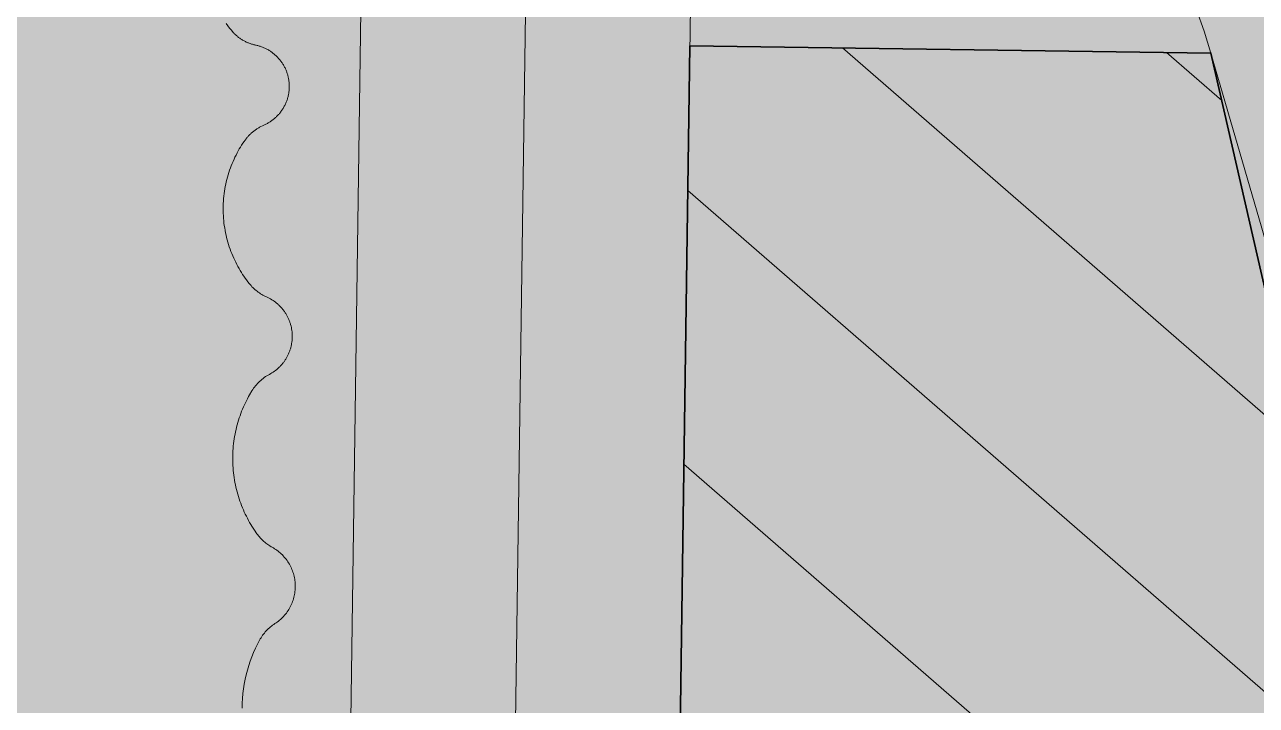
# Model space of a CAD drawing. Header units: millimetres. Extents: x 833941507 to 1669051331, y 817666127 to 1636299673.
# Drawn here: x 834547841.7 to 834548215.6, y 817988460.1 to 817988666.8 of the extents above; entities that cross this region are included whole.
import ezdxf

# ---------------------------------------------------------------- set-up
doc = ezdxf.new("R2010")
doc.units = ezdxf.units.MM
doc.header["$LTSCALE"] = 3
for name, color, linetype, lineweight in [('Hatch (LTC&CB)', 252, 'Continuous', 35), ('UAJ-22INWA', 6, 'Continuous', 35), ('UAJ-22INWA-h', 251, 'Continuous', 9), ('UAJ-23FLOR-h', 251, 'Continuous', 9), ('UAJ-42INFI', 1, 'Continuous', 18), ('UAJ-42INFI-h', 251, 'Continuous', 9)]:
    doc.layers.add(name, color=color, linetype=linetype, lineweight=lineweight)
doc.layers.add('UAJ-00XREF', color=7, linetype='Continuous')

# ---------------------------------------------------------------- blocks, each defined once
blk = doc.blocks.new('GBP-LTC-LB01')
at = {"layer": 'UAJ-23FLOR-h'}
h = blk.add_hatch(dxfattribs=at)
h.set_pattern_fill('EARTH,_O', color=256, scale=180, angle=45)
h.set_pattern_definition([(48.9989, (834576001.8, 818046085.3), (-112.727, 1612.5107), [1143, -1143]), (48.9989, (834575678.3, 818046366.6), (-112.727, 1612.5107), [1143, -1143]), (48.9989, (834575354.8, 818046647.8), (-112.727, 1612.5107), [1143, -1143]), (138.9989, (834575340.7, 818046849.3), (-1612.5107, -112.727), [1143, -1143]), (138.9989, (834575621.9, 818047172.8), (-1612.5107, -112.727), [1143, -1143]), (138.9989, (834575903.1, 818047496.3), (-1612.5107, -112.727), [1143, -1143])])
h.paths.add_polyline_path([(834572173.05, 818200349.17), (834310583.74, 818182062.08), (834331502.24, 817882831.69), (834364939.69, 817885169.23), (834473095.7, 818011283.6), (834480533.7, 818020120.4), (834485095.05, 818025709.55), (834491375.7, 818033619), (834497063.4, 818041013), (834493145.8, 818043678.7), (834512788.5, 818074029.25), (834518712.45, 818083675.25), (834526231.3, 818096325.1), (834534646.05, 818111073.05), (834545956, 818131981.3), (834557204.6, 818154198.8), (834564040, 818168496.8), (834570941.16, 818183576.43), (834578367.8, 818200696.3)])
h.paths.add_polyline_path([(834382131.31, 817956469.98), (834418268.73, 817958996.07), (834422062.41, 817963855.9), (834428403.04, 817964299.38), (834467239.2, 818010695.58), (834466445.21, 818021738.79), (834476097.72, 818035709.03), (834485267.1, 818048983.2), (834487014.89, 818051460.43), (834497268.33, 818067303.42), (834492893.38, 818129890.09), (834448056.59, 818126755.66), (834416896.58, 818105052.11), (834382061.37, 818080788.99), (834386167.45, 818022059.16), (834377588.38, 818021459.47)], flags=16)
edge = h.paths.add_edge_path(flags=16)
edge.add_line((834540292.29, 818142076.07), (834533466.32, 818141614.13))
edge.add_line((834533466.32, 818141614.13), (834523258.01, 818143862.71))
edge.add_line((834523258.01, 818143862.71), (834525896.87, 818155838.93))
edge.add_arc((834558382.43, 818267025.45), 115835.02, 237.2183981, 253.7131266, ccw=False)
edge.add_line((834495664.92, 818169638.25), (834498267.59, 818132356.98))
edge.add_line((834498267.59, 818132356.98), (834496346.42, 818130135.01))
edge.add_line((834496346.42, 818130135.01), (834492879.88, 818129892.67))
edge.add_line((834492879.88, 818129892.67), (834494229.58, 818110587.62))
edge.add_line((834494229.58, 818110587.62), (834496326.13, 818110708.38))
edge.add_line((834496326.13, 818110708.38), (834498420.21, 818080753.55))
edge.add_line((834498420.21, 818080753.55), (834498046.12, 818080727.4))
edge.add_line((834498046.12, 818080727.4), (834498254.52, 818077746.38))
edge.add_line((834498254.52, 818077746.38), (834503061.09, 818078082.4))
edge.add_line((834503061.09, 818078082.4), (834504979.52, 818081212.1))
edge.add_line((834504979.52, 818081212.1), (834509429.02, 818088470.93))
edge.add_line((834509429.02, 818088470.93), (834515217.16, 818097913.59))
edge.add_line((834515217.16, 818097913.59), (834526067.43, 818116415.54))
edge.add_line((834526067.43, 818116415.54), (834532489.2, 818127888.68))
edge.add_line((834532489.2, 818127888.68), (834534830.9, 818132146.3))
edge.add_line((834534830.9, 818132146.3), (834540292.29, 818142076.07))
h = blk.add_hatch(dxfattribs=at)
h.set_pattern_fill('EARTH,_O', color=256, scale=180, angle=45)
h.set_pattern_definition([(45.0000001, (-1082349.7, 54794.9), (-3e-06, 1616.4461018), [1143, -1143]), (45.0000001, (-1082652.8, 55098), (-3e-06, 1616.4461018), [1143, -1143]), (45.0000001, (-1082955.9, 55401.1), (-3e-06, 1616.4461018), [1143, -1143]), (135.0000001, (-1082955.9, 55603.1), (-1616.4461018, -3e-06), [1143, -1143]), (135.0000001, (-1082652.8, 55906.2), (-1616.4461018, -3e-06), [1143, -1143]), (135.0000001, (-1082349.7, 56209.3), (-1616.4461018, -3e-06), [1143, -1143])])
h.paths.add_polyline_path([(834669469.25, 818015499.17), (834651080.82, 818014213.79), (834651091.33, 818014066.03), (834669479.76, 818015351.52)], flags=16)
edge = h.paths.add_edge_path()
edge.add_arc((834611763.61, 818123015.07), 22001.28, 94.000719, 118.688683)
edge.add_line((834601201.89, 818142315.5), (834593918.34, 818141228.38))
edge.add_arc((834611768.4, 818123014.03), 25502.69, 93.997159, 134.421275, ccw=False)
edge.add_line((834609990.68, 818148454.69), (834618164.36, 818149025.84))
edge.add_line((834618164.36, 818149025.84), (834618408.29, 818145534.91))
edge.add_line((834618408.29, 818145534.91), (834616365.41, 818145392.16))
edge.add_line((834616365.41, 818145392.16), (834616609.39, 818141900.69))
edge.add_line((834616609.39, 818141900.69), (834611621.55, 818141552.15))
edge.add_line((834611621.55, 818141552.15), (834611377.61, 818145043.07))
edge.add_line((834611377.61, 818145043.07), (834610228.61, 818144962.74))
h.paths.add_polyline_path([(834673232.94, 818197365.88), (834607546.49, 818192773.89), (834599172.5, 818174435.3), (834588349.1, 818152374.5), (834578621.55, 818133890.65), (834568418.3, 818115665.3), (834556456.7, 818095618.3), (834546606.4, 818080041.6), (834532219.3, 818058623.75), (834523692.15, 818046595.75), (834515683.5, 818035708.5), (834508244.2, 818025929.9), (834500656.3, 818016266.1), (834489786.8, 818002934.1), (834483448.3, 817995421.3), (834478637.6, 817989841.7), (834458453.75, 817967379.3), (834441506.5, 817949096.36), (834383075.75, 817886437.08), (834482026.69, 817893354.51), (834551919.04, 817920008.6), (834634905.13, 817930637.13), (834634023, 817939309.35), (834633770.07, 817941795.89), (834633577.69, 817943687.02), (834508697.04, 817930983.61), (834507053.46, 817930191.44), (834506409.46, 817939426.96), (834507656.94, 817945566.73), (834503417.08, 818006767.03), (834503064.37, 818011762.67), (834514052.91, 818025791.94), (834520784.65, 818034889.35), (834526318.86, 818042436.94), (834532381.69, 818050705.63), (834536345.72, 818056472.68), (834542258.41, 818065225.62), (834550405.86, 818077286.91), (834561579, 818095001.96), (834574522.66, 818117080.03), (834587768.88, 818140310.21), (834609774.13, 818143594.98), (834610001.97, 818140335.89), (834634252.54, 818142031.47), (834636806.9, 818105492.47), (834642791.48, 818105913.75), (834646278.56, 818056032.58), (834640293.17, 818055614.16), (834643382.34, 818011424.91), (834641138.41, 818011267.96), (834645775.78, 817944927.87), (834639048.36, 817944243.52), (834640362.12, 817931328.11), (834651070.39, 817932706.91), (834650587.67, 817936476.13), (834685105.74, 817940896.86), (834685588.46, 817937127.64), (834691373.79, 817937868.57)])
blk = doc.blocks.new('inf_010')
at = {"layer": 'UAJ-42INFI'}
blk.add_lwpolyline([(889560545.66, 757797707.38), (889560545.79, 757797708.85), (889560545.96, 757797710.31), (889560546.19, 757797711.76), (889560546.47, 757797713.2), (889560546.79, 757797714.62), (889560547.16, 757797716.03), (889560547.58, 757797717.41), (889560548.04, 757797718.78), (889560548.54, 757797720.12), (889560549.08, 757797721.44), (889560549.67, 757797722.73), (889560550.29, 757797723.99), (889560550.95, 757797725.23), (889560551.64, 757797726.43), (889560552.37, 757797727.59), (889560552.6, 757797727.95), (889560552.85, 757797728.3), (889560553.11, 757797728.65), (889560553.39, 757797728.98), (889560553.67, 757797729.31), (889560553.96, 757797729.63), (889560554.26, 757797729.94), (889560554.58, 757797730.24), (889560554.9, 757797730.53), (889560555.23, 757797730.82), (889560555.57, 757797731.09), (889560555.91, 757797731.35), (889560556.27, 757797731.6), (889560556.63, 757797731.83), (889560556.99, 757797732.06), (889560557.37, 757797732.27), (889560557.73, 757797732.48), (889560558.09, 757797732.7), (889560558.44, 757797732.93), (889560558.79, 757797733.18), (889560559.13, 757797733.44), (889560559.47, 757797733.71), (889560559.8, 757797733.99), (889560560.12, 757797734.29), (889560560.44, 757797734.6), (889560560.74, 757797734.92), (889560561.04, 757797735.24), (889560561.32, 757797735.58), (889560561.59, 757797735.93), (889560561.86, 757797736.29), (889560562.11, 757797736.66), (889560562.35, 757797737.04), (889560562.57, 757797737.42), (889560562.79, 757797737.81), (889560562.99, 757797738.21), (889560563.17, 757797738.61), (889560563.35, 757797739.02), (889560563.51, 757797739.43), (889560563.65, 757797739.85), (889560563.78, 757797740.27), (889560563.9, 757797740.69), (889560564, 757797741.11), (889560564.09, 757797741.53), (889560564.17, 757797741.96), (889560564.23, 757797742.38), (889560564.27, 757797742.8), (889560564.31, 757797743.22), (889560564.33, 757797743.64), (889560564.34, 757797744.06), (889560564.33, 757797744.48), (889560564.31, 757797744.9), (889560564.28, 757797745.33), (889560564.23, 757797745.76), (889560564.17, 757797746.19), (889560564.1, 757797746.61), (889560564.01, 757797747.04), (889560563.91, 757797747.47), (889560563.79, 757797747.89), (889560563.66, 757797748.32), (889560563.51, 757797748.73), (889560563.35, 757797749.15), (889560563.18, 757797749.56), (889560562.99, 757797749.96), (889560562.79, 757797750.36), (889560562.58, 757797750.75), (889560562.35, 757797751.13), (889560562.12, 757797751.51), (889560561.87, 757797751.88), (889560561.6, 757797752.24), (889560561.33, 757797752.58), (889560561.05, 757797752.92), (889560560.76, 757797753.25), (889560560.46, 757797753.57), (889560560.15, 757797753.87), (889560559.83, 757797754.16), (889560559.5, 757797754.45), (889560559.17, 757797754.71), (889560558.83, 757797754.97), (889560558.49, 757797755.22), (889560558.14, 757797755.45), (889560557.82, 757797755.66), (889560557.5, 757797755.89), (889560557.19, 757797756.12), (889560556.89, 757797756.36), (889560556.59, 757797756.61), (889560556.29, 757797756.87), (889560556.01, 757797757.14), (889560555.73, 757797757.41), (889560555.46, 757797757.69), (889560555.2, 757797757.98), (889560554.95, 757797758.28), (889560554.7, 757797758.58), (889560554.47, 757797758.89), (889560554.24, 757797759.21), (889560554.02, 757797759.53), (889560553.81, 757797759.86), (889560553.12, 757797761.03), (889560552.78, 757797761.63), (889560552.45, 757797762.24), (889560552.14, 757797762.86), (889560551.83, 757797763.48), (889560551.53, 757797764.12), (889560551.24, 757797764.76), (889560550.97, 757797765.41), (889560550.7, 757797766.07), (889560550.44, 757797766.73), (889560550.2, 757797767.4), (889560549.97, 757797768.08), (889560549.75, 757797768.76), (889560549.54, 757797769.45), (889560549.34, 757797770.15), (889560549.16, 757797770.85), (889560548.99, 757797771.56), (889560548.83, 757797772.27), (889560548.68, 757797772.99), (889560548.55, 757797773.71), (889560548.43, 757797774.43), (889560548.32, 757797775.16), (889560548.23, 757797775.89), (889560548.15, 757797776.62), (889560548.08, 757797777.36), (889560548.03, 757797778.09), (889560548, 757797778.83), (889560547.97, 757797779.57), (889560547.96, 757797780.31), (889560547.97, 757797781.05), (889560547.98, 757797781.8), (889560548.02, 757797782.54), (889560548.06, 757797783.28), (889560548.12, 757797784.01), (889560548.2, 757797784.75), (889560548.29, 757797785.49), (889560548.39, 757797786.22), (889560548.5, 757797786.95), (889560548.63, 757797787.67), (889560548.77, 757797788.39), (889560548.93, 757797789.11), (889560549.1, 757797789.83), (889560549.28, 757797790.54), (889560549.48, 757797791.24), (889560549.68, 757797791.94), (889560549.9, 757797792.63), (889560550.13, 757797793.32), (889560550.38, 757797794), (889560550.63, 757797794.68), (889560550.9, 757797795.34), (889560551.18, 757797796.01), (889560551.47, 757797796.66), (889560551.77, 757797797.3), (889560552.08, 757797797.94), (889560552.4, 757797798.57), (889560552.73, 757797799.19), (889560553.07, 757797799.8), (889560553.42, 757797800.41), (889560553.78, 757797801), (889560554.15, 757797801.59), (889560554.52, 757797802.16), (889560555.3, 757797803.28), (889560555.57, 757797803.65), (889560555.86, 757797804.01), (889560556.16, 757797804.36), (889560556.47, 757797804.71), (889560556.79, 757797805.04), (889560557.13, 757797805.36), (889560557.47, 757797805.67), (889560557.83, 757797805.97), (889560558.19, 757797806.26), (889560558.57, 757797806.54), (889560558.95, 757797806.8), (889560559.34, 757797807.05), (889560559.74, 757797807.29), (889560560.15, 757797807.51), (889560560.56, 757797807.72), (889560560.97, 757797807.91), (889560561.37, 757797808.09), (889560561.76, 757797808.29), (889560562.15, 757797808.51), (889560562.53, 757797808.74), (889560562.91, 757797808.98), (889560563.28, 757797809.24), (889560563.65, 757797809.51), (889560563.83, 757797809.65), (889560564, 757797809.8), (889560564.18, 757797809.95), (889560564.35, 757797810.1), (889560564.52, 757797810.25), (889560564.69, 757797810.41), (889560564.86, 757797810.57), (889560565.02, 757797810.74), (889560565.18, 757797810.91), (889560565.34, 757797811.08), (889560565.5, 757797811.25), (889560565.65, 757797811.43), (889560565.8, 757797811.61), (889560565.94, 757797811.79), (889560566.09, 757797811.98), (889560566.23, 757797812.17), (889560566.36, 757797812.36), (889560566.49, 757797812.55), (889560566.62, 757797812.75), (889560566.75, 757797812.95), (889560566.87, 757797813.15), (889560566.99, 757797813.35), (889560567.1, 757797813.55), (889560567.21, 757797813.76), (889560567.32, 757797813.97), (889560567.42, 757797814.18), (889560567.52, 757797814.39), (889560567.62, 757797814.6), (889560567.71, 757797814.81), (889560567.8, 757797815.03), (889560567.88, 757797815.24), (889560567.96, 757797815.46), (889560568.04, 757797815.68), (889560568.11, 757797815.9), (889560568.18, 757797816.12), (889560568.24, 757797816.34), (889560568.35, 757797816.78), (889560568.45, 757797817.22), (889560568.54, 757797817.66), (889560568.6, 757797818.1), (889560568.66, 757797818.54), (889560568.69, 757797818.98), (889560568.71, 757797819.42), (889560568.72, 757797819.85), (889560568.71, 757797820.29), (889560568.69, 757797820.73), (889560568.65, 757797821.18), (889560568.6, 757797821.62), (889560568.53, 757797822.07), (889560568.45, 757797822.52), (889560568.4, 757797822.74), (889560568.34, 757797822.97), (889560568.29, 757797823.19), (889560568.23, 757797823.41), (889560568.16, 757797823.63), (889560568.09, 757797823.85), (889560568.02, 757797824.07), (889560567.94, 757797824.29), (889560567.86, 757797824.51), (889560567.78, 757797824.73), (889560567.69, 757797824.95), (889560567.6, 757797825.16), (889560567.5, 757797825.37), (889560567.4, 757797825.58), (889560567.29, 757797825.79), (889560567.18, 757797826), (889560567.07, 757797826.21), (889560566.96, 757797826.41), (889560566.84, 757797826.61), (889560566.71, 757797826.81), (889560566.59, 757797827.01), (889560566.46, 757797827.2), (889560566.32, 757797827.4), (889560566.19, 757797827.59), (889560566.05, 757797827.77), (889560565.9, 757797827.96), (889560565.76, 757797828.14), (889560565.61, 757797828.32), (889560565.46, 757797828.49), (889560565.3, 757797828.67), (889560565.15, 757797828.84), (889560564.98, 757797829), (889560564.82, 757797829.17), (889560564.66, 757797829.33), (889560564.49, 757797829.48), (889560564.32, 757797829.64), (889560563.97, 757797829.93), (889560563.62, 757797830.22), (889560563.26, 757797830.48), (889560562.89, 757797830.74), (889560562.52, 757797830.98), (889560562.14, 757797831.2), (889560561.76, 757797831.41), (889560561.39, 757797831.61), (889560561.03, 757797831.82), (889560560.67, 757797832.05), (889560560.33, 757797832.28), (889560559.98, 757797832.53), (889560559.65, 757797832.78), (889560559.32, 757797833.05), (889560559, 757797833.33), (889560558.69, 757797833.61), (889560558.38, 757797833.91), (889560558.09, 757797834.21), (889560557.81, 757797834.52), (889560557.53, 757797834.84), (889560557.27, 757797835.17), (889560557.02, 757797835.51), (889560556.77, 757797835.85), (889560556.39, 757797836.41), (889560556.02, 757797836.98), (889560555.66, 757797837.56), (889560555.31, 757797838.15), (889560554.97, 757797838.76), (889560554.63, 757797839.37), (889560554.31, 757797839.99), (889560554, 757797840.62), (889560553.69, 757797841.26), (889560553.4, 757797841.91), (889560553.12, 757797842.56), (889560552.86, 757797843.23), (889560552.6, 757797843.9), (889560552.36, 757797844.58), (889560552.13, 757797845.27), (889560551.91, 757797845.96), (889560551.71, 757797846.66), (889560551.52, 757797847.37), (889560551.34, 757797848.08), (889560551.18, 757797848.8), (889560551.03, 757797849.52), (889560550.9, 757797850.25), (889560550.78, 757797850.98), (889560550.67, 757797851.72), (889560550.59, 757797852.46), (889560550.51, 757797853.2), (889560550.45, 757797853.94), (889560550.41, 757797854.69), (889560550.38, 757797855.43), (889560550.37, 757797856.18), (889560550.37, 757797856.93), (889560550.39, 757797857.68), (889560550.42, 757797858.43), (889560550.47, 757797859.17), (889560550.53, 757797859.92), (889560550.61, 757797860.66), (889560550.7, 757797861.4), (889560550.81, 757797862.14), (889560550.94, 757797862.87), (889560551.08, 757797863.61), (889560551.23, 757797864.33), (889560551.4, 757797865.05), (889560551.58, 757797865.77), (889560551.78, 757797866.48), (889560551.99, 757797867.19), (889560552.21, 757797867.89), (889560552.45, 757797868.58), (889560552.7, 757797869.27), (889560552.96, 757797869.94), (889560553.24, 757797870.61), (889560553.53, 757797871.28), (889560553.83, 757797871.93), (889560554.14, 757797872.57), (889560554.46, 757797873.21), (889560554.8, 757797873.84), (889560555.14, 757797874.46), (889560555.49, 757797875.06), (889560555.86, 757797875.66), (889560556.23, 757797876.25), (889560556.62, 757797876.83), (889560557.01, 757797877.39), (889560557.41, 757797877.95), (889560557.82, 757797878.49), (889560558.23, 757797879.03), (889560558.54, 757797879.4), (889560558.86, 757797879.77), (889560559.03, 757797879.95), (889560559.2, 757797880.13), (889560559.37, 757797880.3), (889560559.55, 757797880.47), (889560559.73, 757797880.64), (889560559.91, 757797880.8), (889560560.1, 757797880.97), (889560560.29, 757797881.12), (889560560.48, 757797881.28), (889560560.68, 757797881.43), (889560560.87, 757797881.58), (889560561.07, 757797881.73), (889560561.28, 757797881.87), (889560561.48, 757797882.01), (889560561.69, 757797882.14), (889560561.9, 757797882.27), (889560562.11, 757797882.4), (889560562.32, 757797882.52), (889560562.54, 757797882.64), (889560562.76, 757797882.76), (889560562.97, 757797882.87), (889560563.2, 757797882.97), (889560563.42, 757797883.08), (889560563.64, 757797883.18), (889560564.09, 757797883.36), (889560564.55, 757797883.53), (889560564.77, 757797883.61), (889560565, 757797883.7), (889560565.22, 757797883.79), (889560565.44, 757797883.88), (889560565.66, 757797883.98), (889560565.88, 757797884.09), (889560566.1, 757797884.2), (889560566.32, 757797884.31), (889560566.54, 757797884.43), (889560566.76, 757797884.55), (889560566.97, 757797884.68), (889560567.18, 757797884.82), (889560567.39, 757797884.95), (889560567.6, 757797885.1), (889560567.81, 757797885.24), (889560568.02, 757797885.39), (889560568.22, 757797885.55), (889560568.42, 757797885.71), (889560568.62, 757797885.88), (889560568.81, 757797886.05), (889560569, 757797886.22), (889560569.19, 757797886.4), (889560569.38, 757797886.58), (889560569.56, 757797886.77), (889560569.74, 757797886.96), (889560569.91, 757797887.15), (889560570.08, 757797887.35), (889560570.25, 757797887.55), (889560570.41, 757797887.76), (889560570.57, 757797887.97), (889560570.72, 757797888.18), (889560570.87, 757797888.39), (889560571.02, 757797888.61), (889560571.16, 757797888.83), (889560571.3, 757797889.06), (889560571.43, 757797889.28), (889560571.56, 757797889.51), (889560571.68, 757797889.74), (889560571.8, 757797889.98), (889560571.91, 757797890.21), (889560572.02, 757797890.45), (889560572.12, 757797890.69), (889560572.22, 757797890.93), (889560572.31, 757797891.17), (889560572.4, 757797891.41), (889560572.48, 757797891.66), (889560572.55, 757797891.9), (889560572.63, 757797892.15), (889560572.69, 757797892.39), (889560572.75, 757797892.64), (889560572.81, 757797892.89), (889560572.86, 757797893.13), (889560572.91, 757797893.38), (889560572.95, 757797893.63), (889560572.99, 757797893.87), (889560573.02, 757797894.12), (889560573.04, 757797894.36), (889560573.07, 757797894.61), (889560573.08, 757797894.85), (889560573.1, 757797895.1), (889560573.1, 757797895.34), (889560573.11, 757797895.58), (889560573.1, 757797895.82), (889560573.1, 757797896.05), (889560573.09, 757797896.29), (889560573.07, 757797896.53), (889560573.05, 757797896.77), (889560573.03, 757797897.01), (889560573, 757797897.25), (889560572.97, 757797897.49), (889560572.93, 757797897.74), (889560572.89, 757797897.98), (889560572.84, 757797898.22), (889560572.79, 757797898.47), (889560572.73, 757797898.71), (889560572.67, 757797898.95), (889560572.6, 757797899.2), (889560572.52, 757797899.44), (889560572.45, 757797899.68), (889560572.36, 757797899.92), (889560572.27, 757797900.16), (889560572.18, 757797900.4), (889560572.08, 757797900.64), (889560571.98, 757797900.87), (889560571.87, 757797901.11), (889560571.76, 757797901.34), (889560571.64, 757797901.57), (889560571.52, 757797901.8), (889560571.39, 757797902.03), (889560571.25, 757797902.26), (889560571.12, 757797902.48), (889560570.97, 757797902.7), (889560570.83, 757797902.91), (889560570.68, 757797903.13), (889560570.52, 757797903.34), (889560570.36, 757797903.55), (889560570.2, 757797903.75), (889560570.03, 757797903.95), (889560569.86, 757797904.15), (889560569.68, 757797904.34), (889560569.5, 757797904.53), (889560569.32, 757797904.72), (889560569.13, 757797904.9), (889560568.94, 757797905.08), (889560568.74, 757797905.25), (889560568.55, 757797905.42), (889560568.35, 757797905.59), (889560568.14, 757797905.75), (889560567.94, 757797905.9), (889560567.73, 757797906.06), (889560567.52, 757797906.2), (889560567.31, 757797906.34), (889560567.09, 757797906.48), (889560566.88, 757797906.62), (889560566.66, 757797906.74), (889560566.44, 757797906.87), (889560566.21, 757797906.98), (889560565.99, 757797907.1), (889560565.77, 757797907.21), (889560565.54, 757797907.31), (889560565.32, 757797907.41), (889560565.09, 757797907.5), (889560564.86, 757797907.59), (889560564.63, 757797907.68), (889560564.41, 757797907.76), (889560564.18, 757797907.83), (889560563.95, 757797907.9), (889560563.72, 757797907.97), (889560563.49, 757797908.04), (889560563.26, 757797908.11), (889560563.02, 757797908.18), (889560562.79, 757797908.27), (889560562.56, 757797908.35), (889560562.33, 757797908.44), (889560562.11, 757797908.54), (889560561.88, 757797908.64), (889560561.66, 757797908.74), (889560561.44, 757797908.85), (889560561.22, 757797908.97), (889560561, 757797909.09), (889560560.78, 757797909.21), (889560560.57, 757797909.33), (889560560.36, 757797909.47), (889560560.15, 757797909.6), (889560559.94, 757797909.74), (889560559.74, 757797909.89), (889560559.54, 757797910.03), (889560559.34, 757797910.18), (889560559.15, 757797910.34), (889560558.96, 757797910.5), (889560558.77, 757797910.66), (889560558.59, 757797910.83), (889560558.41, 757797911), (889560558.23, 757797911.17), (889560558.06, 757797911.34), (889560557.89, 757797911.52), (889560557.73, 757797911.7), (889560557.57, 757797911.89), (889560557.41, 757797912.07), (889560557.26, 757797912.26), (889560556.73, 757797912.96), (889560556.21, 757797913.68), (889560555.73, 757797914.42), (889560555.26, 757797915.17)], dxfattribs=at)
blk = doc.blocks.new('3A35X-MADL-P-LT-B01-0')
at = {"layer": 'UAJ-22INWA-h'}
h = blk.add_hatch(dxfattribs=at)
h.set_pattern_fill('ANSI31', color=256, scale=20, angle=90)
h.set_pattern_definition([(138.99891, (834576001.76, 818046085.34), (-41.66066, -47.923265), [])])
h.paths.add_polyline_path([(834548527.29, 817986612.29), (834548154.81, 817986617.54), (834548176.32, 817988142.94)], flags=16)
h.paths.add_polyline_path([(834548003.68, 817985829.59), (834548511.26, 817985822.43), (834548587.45, 817986349.88), (834548559.49, 817986471.82), (834548012.85, 817986479.53), (834548043.6, 817988660.43), (834548201.81, 817988658.19), (834548729.75, 817986355.71), (834548632.24, 817985680.71), (834548044.72, 817985689)])
at = {"layer": 'UAJ-22INWA'}
blk.add_lwpolyline([(834548003.68, 817985829.59), (834548511.26, 817985822.43), (834548587.45, 817986349.88), (834548559.49, 817986471.82), (834548012.85, 817986479.53), (834548043.6, 817988660.43), (834548201.81, 817988658.19), (834548729.75, 817986355.71), (834548632.24, 817985680.71), (834548044.72, 817985689)], close=True, dxfattribs=at)
at = {"layer": 'UAJ-42INFI'}
for points in [[(834547988.92, 817988885.18, 0.368772), (834547946.07, 817988836.4), (834547902.93, 817985776.92, 0.475055), (834548259.28, 817985478.04), (834548554.23, 817985534.48, 0.275066), (834548783.73, 817985738.18)], [(834547996.07, 817988835.69), (834547952.92, 817985776.21, 0.475055), (834548249.89, 817985527.14), (834548544.83, 817985583.59, 0.275066), (834548736.08, 817985753.34, 0.275066)]]:
    blk.add_lwpolyline(points, format="xyb", dxfattribs=at)
at = {"layer": 'UAJ-42INFI-h'}
blk.add_lwpolyline([(834548201.81, 817988658.19, 0.308281), (834548045.39, 817988787.11), (834548002.92, 817985775.51, 0.475055), (834548240.49, 817985576.25), (834548535.44, 817985632.7, 0.294947), (834548692.7, 817985782.33, 0.116476), (834548729.75, 817986355.72, 0.029016), (834548201.81, 817988658.19)], format="xyb", dxfattribs=at)
at = {"rotation": 3.998908525164564}
blk.add_blockref('inf_010', (-0.01, 0.01), dxfattribs=at)

msp = doc.modelspace()

# ---------------------------------------------------------------- hatches: boundary and pattern name
at = {"layer": 'Hatch (LTC&CB)'}
h = msp.add_hatch(dxfattribs=at)
h.set_pattern_fill('ANSI38', color=256, scale=100)
h.set_pattern_definition([(318.99984, (834479093.73, 818230174.15), (208.29942, 239.6197), []), (48.99984, (834479093.73, 818230174.15), (176.97914, 687.53882), [793.75, -476.25])])
edge = h.paths.add_edge_path()
edge.add_line((834601196.19, 818142314.52), (834603754.26, 818142696.37))
edge.add_line((834603754.26, 818142696.37), (834603901.9, 818141707.33))
edge.add_line((834603901.9, 818141707.33), (834603810.47, 818141693.69))
edge.add_arc((834611763.29, 818123016.36), 20300, 113.064358, 141.357581)
edge.add_line((834595907.81, 818135692.86), (834595395.45, 818135656.86))
edge.add_line((834595395.45, 818135656.86), (834583111.72, 818114341.03))
edge.add_line((834583111.72, 818114341.03), (834578121.58, 818106513.89))
edge.add_line((834578121.58, 818106513.89), (834575731.65, 818102809.5))
edge.add_line((834575731.65, 818102809.5), (834574387.45, 818100725.98))
edge.add_line((834574387.45, 818100725.98), (834573113.98, 818098752.1))
edge.add_line((834573113.98, 818098752.1), (834573145.25, 818098730.65))
edge.add_line((834573145.25, 818098730.65), (834569989.11, 818093770.2))
edge.add_line((834569989.11, 818093770.2), (834566535, 818088385.68))
edge.add_line((834566535, 818088385.68), (834566514.09, 818088398.3))
edge.add_line((834566514.09, 818088398.3), (834558743.61, 818076256.63))
edge.add_line((834558743.61, 818076256.63), (834557653.4, 818074495.71))
edge.add_line((834557653.4, 818074495.71), (834553498.92, 818068288.56))
edge.add_line((834553498.92, 818068288.56), (834548580.86, 818060932.13))
edge.add_line((834548580.86, 818060932.13), (834544328.26, 818054726.34))
edge.add_line((834544328.26, 818054726.34), (834544332.15, 818054704.66))
edge.add_line((834544332.15, 818054704.66), (834540324.6, 818048716.69))
edge.add_line((834540324.6, 818048716.69), (834541041.32, 818048232.54))
edge.add_line((834541041.32, 818048232.54), (834540089.73, 818046823.83))
edge.add_line((834540089.73, 818046823.83), (834539737.55, 818047061.73))
edge.add_line((834539737.55, 818047061.73), (834533115.75, 818038377.74))
edge.add_line((834533115.75, 818038377.74), (834515220.96, 818015146.63))
edge.add_arc((834538026.01, 818000636.26), 27030, 147.532263, 176.187088)
edge.add_line((834511055.84, 818002433.72), (834511444.99, 817996891.23))
edge.add_line((834511444.99, 817996891.23), (834511474.11, 817996474.65))
edge.add_line((834511474.11, 817996474.65), (834508641.22, 817996276.61))
edge.add_line((834508641.22, 817996276.61), (834508910.68, 817992422.05))
edge.add_line((834508910.68, 817992422.05), (834511353.38, 817992955.96))
edge.add_line((834511353.38, 817992955.96), (834513357.66, 817964213.01))
edge.add_line((834513357.66, 817964213.01), (834513308.95, 817964209.6))
edge.add_line((834513308.95, 817964209.6), (834513879.4, 817955918.75))
edge.add_line((834513879.4, 817955918.75), (834514876.61, 817955988.46))
edge.add_line((834514876.61, 817955988.46), (834515053.07, 817953464.41))
edge.add_arc((834528221.07, 817954382.99), 13200, 183.990417, 259.837233)
edge.add_line((834525891.99, 817941390.09), (834525974.53, 817940578.71))
edge.add_line((834525974.53, 817940578.71), (834555356.34, 817943567.49))
edge.add_line((834555356.34, 817943567.49), (834594711.69, 817947570.8))
edge.add_line((834594711.69, 817947570.8), (834594754.2, 817947152.96))
edge.add_line((834594754.2, 817947152.96), (834616096.9, 817949323.98))
edge.add_line((834616096.9, 817949323.98), (834631854.21, 817950926.85))
edge.add_line((834631854.21, 817950926.85), (834631836.71, 817951177.16))
edge.add_line((834631836.71, 817951177.16), (834639760.38, 817951731.08))
edge.add_line((834639760.38, 817951731.08), (834640506.97, 817944391.59))
edge.add_line((834640506.97, 817944391.59), (834508703.57, 817930984.28))
edge.add_line((834508703.57, 817930984.28), (834508663.51, 817930982.16))
edge.add_line((834508663.51, 817930982.16), (834507053.46, 817930191.44))
edge.add_line((834507053.46, 817930191.44), (834506409.46, 817939426.96))
edge.add_line((834506409.46, 817939426.96), (834507674.95, 817945699.32))
edge.add_line((834507674.95, 817945699.32), (834503067.5, 818011766.68))
edge.add_line((834503067.5, 818011766.68), (834515005.94, 818027008.3))
edge.add_line((834515005.94, 818027008.3), (834526318.86, 818042436.95))
edge.add_line((834526318.86, 818042436.95), (834533248.43, 818051887.55))
edge.add_line((834533248.43, 818051887.55), (834545204.94, 818069586.37))
edge.add_line((834545204.94, 818069586.37), (834551695.41, 818079200.62))
edge.add_line((834551695.41, 818079200.62), (834551700.66, 818079300.57))
edge.add_line((834551700.66, 818079300.57), (834554860.11, 818084257.51))
edge.add_line((834554860.11, 818084257.51), (834556162.94, 818086301.54))
edge.add_line((834556162.94, 818086301.54), (834561579.11, 818095002.15))
edge.add_line((834561579.11, 818095002.15), (834564610.19, 818100023.59))
edge.add_line((834564610.19, 818100023.59), (834566711.84, 818103505.28))
edge.add_line((834566711.84, 818103505.28), (834567220.96, 818104369.68))
edge.add_line((834567220.96, 818104369.68), (834571219.85, 818111331.33))
edge.add_line((834571219.85, 818111331.33), (834579233.58, 818125278.3))
edge.add_line((834579233.58, 818125278.3), (834584805.19, 818135090.79))
edge.add_line((834584805.19, 818135090.79), (834587768.44, 818140310.15))
edge.add_line((834587768.44, 818140310.15), (834593953.37, 818141233.38))
edge.add_arc((834611682.41, 818123278.84), 25232.61, 93.846032, 134.637937, ccw=False)
edge.add_line((834609989.92, 818148454.62), (834618164.07, 818149025.82))
edge.add_line((834618164.07, 818149025.82), (834618408.01, 818145534.9))
edge.add_line((834618408.01, 818145534.9), (834616365.13, 818145392.15))
edge.add_line((834616365.13, 818145392.15), (834616609.11, 818141900.67))
edge.add_line((834616609.11, 818141900.67), (834611621.27, 818141552.12))
edge.add_line((834611621.27, 818141552.12), (834611377.33, 818145043.04))
edge.add_arc((834611845.2, 818122938.11), 22109.88, 91.212521, 118.792578)
h = msp.add_hatch(color=256, dxfattribs=at)
h.dxf.hatch_style = 1
edge = h.paths.add_edge_path()
edge.add_line((834513358.83, 817964213.1), (834514805.29, 817964314.21))
edge.add_line((834514805.29, 817964314.21), (834514905.32, 817962883.32))
edge.add_line((834514905.32, 817962883.32), (834522015.98, 817959924.65))
edge.add_line((834522015.98, 817959924.65), (834527599.83, 817958234.85))
edge.add_line((834527599.83, 817958234.85), (834531627.41, 817957331.96))
edge.add_line((834531627.41, 817957331.96), (834538597.73, 817957185.8))
edge.add_line((834538597.73, 817957185.8), (834550283.84, 817958000.71))
edge.add_line((834550283.84, 817958000.71), (834576164.25, 817960699.31))
edge.add_arc((834571429.66, 818001700.88), 41274.03, 276.586959, 289.104779)
edge.add_line((834584938.52, 817962700.16), (834585387.44, 817962731.44))
edge.add_line((834585387.44, 817962731.44), (834585119.41, 817966565.54))
edge.add_line((834585119.41, 817966565.54), (834584671.75, 817966534.24))
edge.add_line((834584671.75, 817966534.24), (834582845.22, 817993361.89))
edge.add_line((834582845.22, 817993361.89), (834584586.66, 817993483.63))
edge.add_line((834584586.66, 817993483.63), (834584565.21, 817993788.17))
edge.add_line((834584565.21, 817993788.17), (834583546.6, 817993716.97))
edge.add_line((834583546.6, 817993716.97), (834579511.62, 818051438.28))
edge.add_line((834579511.62, 818051438.28), (834571357.07, 818050868.21))
edge.add_line((834571357.07, 818050868.21), (834571728.42, 818045556.24))
edge.add_line((834571728.42, 818045556.24), (834551421, 818044136.6))
edge.add_line((834551421, 818044136.6), (834550915.36, 818053251.15))
edge.add_line((834550915.36, 818053251.15), (834550067.43, 818053191.87))
edge.add_line((834550067.43, 818053191.87), (834547980.34, 818050328.44))
edge.add_line((834547980.34, 818050328.44), (834547993.72, 818050137.14))
edge.add_line((834547993.72, 818050137.14), (834537098.76, 818035335.08))
edge.add_line((834537098.76, 818035335.08), (834533115.75, 818038377.74))
edge.add_line((834533115.75, 818038377.74), (834521762.77, 818023639.24))
edge.add_line((834521762.77, 818023639.24), (834515226.35, 818015153.63))
edge.add_arc((834538313.07, 818000540.46), 27322.9, 147.66747, 176.026674)
edge.add_line((834511055.84, 818002433.72), (834511474.11, 817996474.65))
edge.add_line((834511474.11, 817996474.65), (834508641.22, 817996276.61))
edge.add_line((834508641.22, 817996276.61), (834508910.68, 817992422.05))
edge.add_line((834508910.68, 817992422.05), (834511349.45, 817992955.1))
edge.add_line((834511349.45, 817992955.1), (834511354.85, 817992876.6))
edge.add_line((834511354.85, 817992876.6), (834513358.66, 817964213.08))
edge.add_line((834513358.66, 817964213.08), (834513358.83, 817964213.1))

# ---------------------------------------------------------------- block references
msp.add_blockref('GBP-LTC-LB01', (0, 0))
at = {"layer": 'UAJ-00XREF', "ltscale": 10, "rotation": 8.262983694057247e-05}
msp.add_blockref('3A35X-MADL-P-LT-B01-0', (1179.72, -1203.53), dxfattribs=at)

doc.saveas('drawing.dxf')
